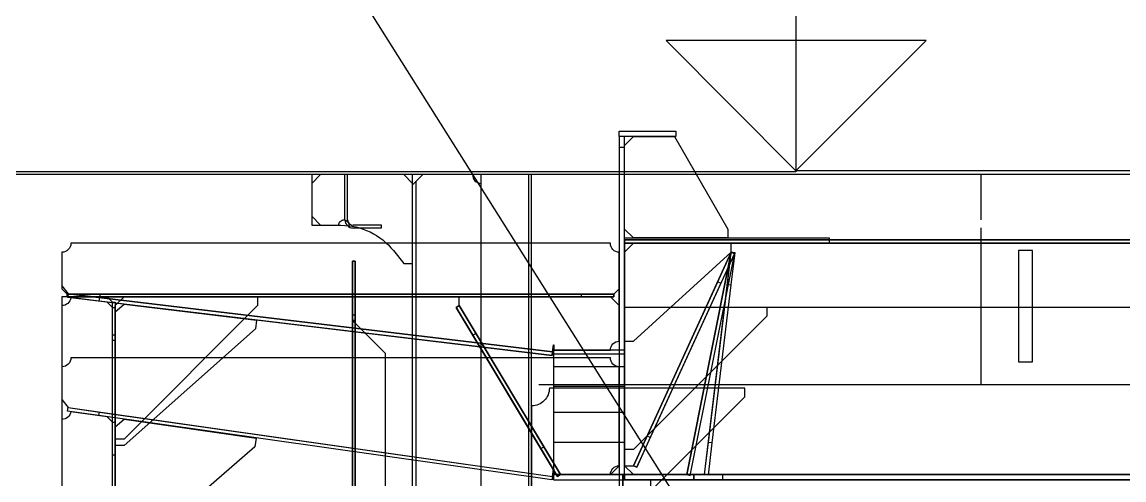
# Model space of a CAD drawing. Header units: inches. Extents: x -15552 to 42302, y -14825 to 18289.
# Drawn here: x -10382 to -9762, y 15733 to 15990 of the extents above; entities that cross this region are included whole.
import ezdxf

# ---------------------------------------------------------------- set-up
doc = ezdxf.new("R2010")
doc.units = ezdxf.units.IN
doc.header["$MEASUREMENT"] = 0
doc.layers.get('0').update_dxf_attribs({"linetype": 'CONTINUOUS'})

msp = doc.modelspace()

# ---------------------------------------------------------------- linework, layer by layer
at = {"color": 6, "ltscale": 25}
for p, q in [((-9946.441109, 16089.453462), (-9946.441205, 15906.477693)), ((-9946.441205, 15906.477693), (-10019.337399, 15979.863313)), ((-9873.055585, 15979.863313), (-10019.337399, 15979.863313)), ((-9873.055585, 15979.863313), (-9946.441205, 15906.477693)), ((-10042.717297, 15925.82126), (-10045.717271, 15925.82126)), ((-10045.717271, 15925.82126), (-10045.717271, 15919.819978)), ((-10042.717297, 15919.819978), (-10042.717297, 15925.82126)), ((-10045.717271, 15919.819978), (-10042.717297, 15919.819978)), ((-10045.717271, 15919.819978), (-10045.717271, 15735.820344)), ((-10042.717297, 15735.820344), (-10042.717297, 15919.819978)), ((-10045.717271, 15805.820802), (-10045.717271, 15803.43509)), ((-10045.717271, 15803.43509), (-10045.717271, 15796.44275)), ((-10042.717297, 15803.43509), (-10042.717297, 15805.820802)), ((-10042.717297, 15796.44275), (-10042.717297, 15803.43509)), ((-10045.717271, 15796.44275), (-10045.717271, 15785.31833)), ((-10042.717297, 15785.31833), (-10042.717297, 15796.44275)), ((-10045.717271, 15785.31833), (-10045.717271, 15770.820954)), ((-10042.717297, 15770.820954), (-10042.717297, 15785.31833)), ((-10045.717271, 15770.820954), (-10045.717271, 15753.937867)), ((-10042.717297, 15753.937867), (-10042.717297, 15770.820954)), ((-10045.717271, 15753.937867), (-10045.717271, 15735.820344)), ((-10042.717297, 15735.820344), (-10042.717297, 15753.937867)), ((-10045.717271, 15735.820344), (-10042.717297, 15735.820344))]:
    msp.add_line(p, q, dxfattribs=at)
at = {"color": 3, "ltscale": 25}
for p, q in [((-7922.475464, 15904.478791), (-10407.139142, 15904.478791)), ((-7904.600461, 15904.478791), (-10407.139142, 15904.478791)), ((-10213.745625, 15904.478791), (-10218.575318, 15899.478486)), ((-10162.068684, 15904.478791), (-10218.575318, 15904.478791)), ((-10200.083859, 15878.923371), (-10200.083859, 15904.478791)), ((-10198.530896, 15878.923371), (-10198.530896, 15904.478791)), ((-10162.068684, 15899.478486), (-10166.898282, 15904.478791)), ((-10123.431714, 15904.478791), (-10156.27311, 15904.478791)), ((-10123.431714, 15444.478181), (-10123.431714, 15904.478791)), ((-10096.556218, 15404.478028), (-10096.556218, 15904.478791)), ((-10095.003255, 15404.478028), (-10095.003255, 15904.478791)), ((-9842.248089, 15904.478791), (-9842.248089, 15878.978303)), ((-10218.575318, 15880.977967), (-10213.745625, 15875.978425)), ((-10355.95897, 15835.487703), (-10355.721123, 15837.473634)), ((-10338.231404, 15833.365205), (-10355.95897, 15835.487703)), ((-10355.721123, 15837.473634), (-10337.993653, 15835.351136)), ((-10338.231404, 15833.365205), (-10337.993653, 15835.351136)), ((-10083.430417, 15802.862886), (-10338.231404, 15833.365205)), ((-10337.993653, 15835.351136), (-10083.19257, 15804.848817)), ((-10330.717213, 15829.759553), (-10329.217274, 15829.759553)), ((-10330.717213, 15811.368898), (-10330.717213, 15829.759553)), ((-10329.217274, 15829.759553), (-10329.217274, 15811.368898)), ((-10330.717213, 15811.368898), (-10329.217274, 15811.368898)), ((-10330.717213, 15422.21103), (-10330.717213, 15811.368898)), ((-10329.217274, 15811.368898), (-10329.217274, 15422.21103)), ((-10083.19257, 15804.848817), (-10083.430417, 15802.862886)), ((-10356.099064, 15771.518281), (-10355.818303, 15773.498872)), ((-10338.421853, 15769.012788), (-10356.099064, 15771.518281)), ((-10355.818303, 15773.498872), (-10338.141091, 15770.992616)), ((-10338.421853, 15769.012788), (-10338.141091, 15770.992616)), ((-10338.141091, 15770.992616), (-10083.278782, 15734.860566)), ((-10083.559544, 15732.879975), (-10338.421853, 15769.012788)), ((-10330.717213, 15765.258363), (-10329.217274, 15765.258363)), ((-10330.717213, 15746.86847), (-10330.717213, 15765.258363)), ((-10329.217274, 15765.258363), (-10329.217274, 15746.86847)), ((-10330.717213, 15746.86847), (-10329.217274, 15746.86847)), ((-10330.717213, 15427.211335), (-10330.717213, 15746.86847)), ((-10329.217274, 15746.86847), (-10329.217274, 15427.211335)), ((-10083.278782, 15734.860566), (-10083.559544, 15732.879975))]:
    msp.add_line(p, q, dxfattribs=at)
at = {"color": 2, "ltscale": 25}
for p, q in [((-10160.207303, 15900.405458), (-10160.207303, 15448.551515)), ((-9842.25076, 15874.478486), (-9842.25076, 15786.477998)), ((-9821.164639, 15861.789277), (-9821.164734, 15799.167207)), ((-9813.33688, 15861.789277), (-9821.164639, 15861.789277)), ((-9813.33688, 15799.167207), (-9813.33688, 15861.789277)), ((-9821.164734, 15799.167207), (-9813.33688, 15799.167207))]:
    msp.add_line(p, q, dxfattribs=at)
at = {"color": 1, "ltscale": 25}
for p, q in [((-10042.717297, 15865.820649), (-10042.717297, 15868.820527)), ((-10042.717297, 15868.820527), (-9927.71724, 15868.820527)), ((-9927.71724, 15865.820649), (-10042.717297, 15865.820649)), ((-9977.71724, 15868.820527), (-9973.911317, 15868.820527)), ((-9973.911317, 15865.820649), (-9977.71724, 15865.820649)), ((-9973.911317, 15868.820527), (-9963.072522, 15868.820527)), ((-9963.072522, 15865.820649), (-9973.911317, 15865.820649)), ((-9963.072522, 15868.820527), (-9946.851571, 15868.820527)), ((-9946.851571, 15865.820649), (-9963.072522, 15865.820649)), ((-9946.851571, 15868.820527), (-9927.71724, 15868.820527)), ((-9927.71724, 15865.820649), (-9946.851571, 15865.820649)), ((-9927.71724, 15868.820527), (-9927.71724, 15865.820649)), ((-10194.217236, 15855.820802), (-10195.717271, 15855.820802)), ((-10195.717271, 15855.820802), (-10195.717271, 15825.400117)), ((-10194.217236, 15825.400117), (-10194.217236, 15855.820802)), ((-10356.217225, 15835.820344), (-10356.217225, 15837.320283)), ((-10356.217225, 15837.320283), (-10337.826855, 15837.320283)), ((-10337.826855, 15835.820344), (-10356.217225, 15835.820344)), ((-10337.826855, 15835.820344), (-10337.826855, 15837.320283)), ((-10337.826855, 15837.320283), (-10067.107613, 15837.320283)), ((-10067.107613, 15835.820344), (-10337.826855, 15835.820344)), ((-10330.717213, 15832.820466), (-10329.217274, 15832.820466)), ((-10330.717213, 15814.429811), (-10330.717213, 15832.820466)), ((-10329.217274, 15832.820466), (-10329.217274, 15814.429811)), ((-10067.107613, 15837.320283), (-10067.107613, 15835.820344)), ((-10067.107613, 15837.320283), (-10048.717244, 15837.320283)), ((-10048.717244, 15835.820344), (-10067.107613, 15835.820344)), ((-10048.717244, 15837.320283), (-10048.717244, 15835.820344)), ((-10194.217236, 15825.400117), (-10195.717271, 15825.400117)), ((-10195.717271, 15825.400117), (-10195.717271, 15822.400239)), ((-10194.217236, 15822.400239), (-10195.717271, 15822.400239)), ((-10195.717271, 15822.400239), (-10195.717271, 15409.241059)), ((-10194.217236, 15822.400239), (-10194.217236, 15825.400117)), ((-10194.217236, 15409.241059), (-10194.217236, 15822.400239)), ((-10330.717213, 15814.429811), (-10329.217274, 15814.429811)), ((-10330.717213, 15427.211335), (-10330.717213, 15814.429811)), ((-10329.217274, 15814.429811), (-10329.217274, 15427.211335)), ((-10042.717297, 15805.820802), (-10082.717259, 15805.820802)), ((-10082.717259, 15805.820802), (-10082.717259, 15803.43509)), ((-10042.717297, 15803.43509), (-10082.717259, 15803.43509)), ((-10082.717259, 15803.43509), (-10082.717259, 15796.44275)), ((-10082.717259, 15802.820924), (-10082.717259, 15800.537446)), ((-10042.717297, 15803.43509), (-10042.717297, 15805.820802)), ((-10042.717297, 15796.44275), (-10042.717297, 15803.43509)), ((-10042.717297, 15800.537446), (-10042.717297, 15802.820924)), ((-10082.717259, 15800.537446), (-10082.717259, 15793.844178)), ((-10042.717297, 15796.44275), (-10082.717259, 15796.44275)), ((-10082.717259, 15796.44275), (-10082.717259, 15785.31833)), ((-10042.717297, 15793.844178), (-10042.717297, 15800.537446)), ((-10042.717297, 15785.31833), (-10042.717297, 15796.44275)), ((-10082.717259, 15793.844178), (-10082.717259, 15783.196595)), ((-10042.717297, 15783.196595), (-10042.717297, 15793.844178)), ((-10042.717297, 15785.31833), (-10082.717259, 15785.31833)), ((-10082.717259, 15785.31833), (-10082.717259, 15770.820954)), ((-10082.717259, 15783.196595), (-10082.717259, 15769.321015)), ((-10042.717297, 15770.820954), (-10042.717297, 15785.31833)), ((-10042.717297, 15769.321015), (-10042.717297, 15783.196595)), ((-10042.717297, 15770.820954), (-10082.717259, 15770.820954)), ((-10082.717259, 15770.820954), (-10082.717259, 15753.937867)), ((-10042.717297, 15753.937867), (-10042.717297, 15770.820954)), ((-10082.717259, 15769.321015), (-10082.717259, 15753.161195)), ((-10042.717297, 15753.161195), (-10042.717297, 15769.321015)), ((-10042.717297, 15753.937867), (-10082.717259, 15753.937867)), ((-10082.717259, 15753.937867), (-10082.717259, 15735.820344)), ((-10082.717259, 15753.161195), (-10082.717259, 15735.820344)), ((-10042.717297, 15735.820344), (-10042.717297, 15753.937867)), ((-10042.717297, 15735.820344), (-10042.717297, 15753.161195)), ((-10082.717259, 15732.820466), (-10082.717259, 15735.820344)), ((-10082.717259, 15735.820344), (-10042.717297, 15735.820344)), ((-10082.717259, 15735.820344), (-10042.717297, 15735.820344)), ((-10042.717297, 15735.820344), (-10042.717297, 15732.820466)), ((-10042.717297, 15735.820344), (-9987.717278, 15735.820344)), ((-9987.717278, 15735.820344), (-9987.717278, 15732.820466))]:
    msp.add_line(p, q, dxfattribs=at)
at = {"color": 4, "ltscale": 25}
for p, q in [((-9990.335877, 15844.198182), (-9982.717259, 15860.820344)), ((-9990.335877, 15844.198182), (-9982.717259, 15860.820344)), ((-9980.899174, 15859.987214), (-9988.517792, 15843.365052)), ((-9980.899174, 15859.987214), (-9988.517792, 15843.365052)), ((-9984.895928, 15842.665437), (-9982.717259, 15860.820344)), ((-9980.731423, 15860.582307), (-9982.910092, 15842.4274)), ((-9982.717259, 15860.820344), (-9980.731423, 15860.582307)), ((-9982.717259, 15860.820344), (-9980.899174, 15859.987214)), ((-9982.717259, 15860.820344), (-9980.899174, 15859.987214)), ((-10030.098565, 15757.443574), (-9990.335877, 15844.198182)), ((-10030.098565, 15757.443574), (-9990.335877, 15844.198182)), ((-9988.517792, 15843.365052), (-10028.28048, 15756.609681)), ((-9988.517792, 15843.365052), (-10028.28048, 15756.609681)), ((-9995.538552, 15753.976014), (-9984.895928, 15842.665437)), ((-9982.910092, 15842.4274), (-9993.552716, 15753.737214)), ((-9990.335877, 15844.198182), (-9988.517792, 15843.365052)), ((-9990.335877, 15844.198182), (-9988.517792, 15843.365052)), ((-9984.895928, 15842.665437), (-9982.910092, 15842.4274)), ((-10135.717232, 15830.820802), (-10137.43232, 15829.791597)), ((-10135.717232, 15830.820802), (-10137.43232, 15829.791597)), ((-10137.43232, 15829.791597), (-10128.024609, 15814.112428)), ((-10137.43232, 15829.791597), (-10128.024609, 15814.112428)), ((-10126.309521, 15815.14087), (-10135.717232, 15830.820802)), ((-10126.309521, 15815.14087), (-10135.717232, 15830.820802)), ((-10126.309521, 15815.14087), (-10128.024609, 15814.112428)), ((-10126.309521, 15815.14087), (-10128.024609, 15814.112428)), ((-10128.024609, 15814.112428), (-10089.840062, 15750.47107)), ((-10128.024609, 15814.112428), (-10089.840062, 15750.47107)), ((-10088.124974, 15751.500276), (-10126.309521, 15815.14087)), ((-10088.124974, 15751.500276), (-10126.309521, 15815.14087)), ((-10037.717278, 15740.820649), (-10030.098565, 15757.443574)), ((-10037.717278, 15740.820649), (-10030.098565, 15757.443574)), ((-10028.28048, 15756.609681), (-10035.899098, 15739.987519)), ((-10028.28048, 15756.609681), (-10035.899098, 15739.987519)), ((-10028.28048, 15756.609681), (-10030.098565, 15757.443574)), ((-10028.28048, 15756.609681), (-10030.098565, 15757.443574)), ((-9997.717221, 15735.820344), (-9995.538552, 15753.976014)), ((-9993.552716, 15753.737214), (-9995.731385, 15735.582307)), ((-9993.552716, 15753.737214), (-9995.538552, 15753.976014)), ((-10089.840062, 15750.47107), (-10088.124974, 15751.500276)), ((-10089.840062, 15750.47107), (-10088.124974, 15751.500276)), ((-10089.840062, 15750.47107), (-10080.432351, 15734.791902)), ((-10089.840062, 15750.47107), (-10080.432351, 15734.791902)), ((-10078.717263, 15735.820344), (-10088.124974, 15751.500276)), ((-10078.717263, 15735.820344), (-10088.124974, 15751.500276)), ((-10035.899098, 15739.987519), (-10037.717278, 15740.820649)), ((-10035.899098, 15739.987519), (-10037.717278, 15740.820649)), ((-10080.432351, 15734.791902), (-10078.717263, 15735.820344)), ((-10080.432351, 15734.791902), (-10078.717263, 15735.820344)), ((-9995.731385, 15735.582307), (-9997.717221, 15735.820344))]:
    msp.add_line(p, q, dxfattribs=at)
at = {"color": 1, "ltscale": 25}
for points in [[(-10010.28064, 15717.84015), (-10262.66187, 16117.959932), (-10697.536786, 16117.959932)], [(-10042.717297, 15867.820314), (-10042.717297, 15829.96631), (-8735.717292, 15829.96631), (-8735.717292, 15867.820314), (-10042.717297, 15867.820314)], [(-10042.717297, 15867.820314), (-10042.717297, 15829.96631), (-8735.717292, 15829.96631), (-8735.717292, 15867.820314), (-10042.717297, 15867.820314)], [(-10195.717271, 15375.820497), (-10195.717271, 15855.820802), (-10194.217236, 15855.820802), (-10194.217236, 15375.820497), (-10195.717271, 15375.820497)], [(-10048.717244, 15837.320283), (-10356.217225, 15837.320283), (-10356.217225, 15835.820344), (-10048.717244, 15835.820344), (-10048.717244, 15837.320283)], [(-10082.717259, 15732.820466), (-10003.717263, 15732.820466), (-10003.717263, 15735.820344), (-10082.717259, 15735.820344), (-10082.717259, 15732.820466)], [(-10082.717259, 15732.820466), (-10042.717297, 15732.820466), (-10042.717297, 15735.820344), (-10082.717259, 15735.820344), (-10082.717259, 15732.820466)], [(-10082.717259, 15732.820466), (-10042.717297, 15732.820466), (-10042.717297, 15735.820344), (-10082.717259, 15735.820344), (-10082.717259, 15732.820466)], [(-10043.717225, 15735.820344), (-10003.717263, 15735.820344), (-10003.717263, 15732.820466), (-10043.717225, 15732.820466), (-10043.717225, 15735.820344)], [(-10003.717263, 15735.820344), (-9345.717271, 15735.820344), (-9345.717271, 15732.820466), (-10003.717263, 15732.820466), (-10003.717263, 15735.820344)], [(-9345.717271, 15735.820344), (-10003.717263, 15735.820344), (-10003.717263, 15732.820466), (-9345.717271, 15732.820466), (-9345.717271, 15735.820344)]]:
    msp.add_lwpolyline(points, dxfattribs=at)
at = {"color": 3, "ltscale": 25}
for points in [[(-10013.936265, 15925.82126), (-10045.717271, 15925.82126), (-10045.717271, 15928.821138), (-10013.936265, 15928.821138), (-10013.936265, 15925.82126)], [(-7922.475464, 15907.478669), (-8331.409772, 15907.478669), (-8331.409772, 15906.477693), (-9946.441109, 15906.477693), (-9946.441109, 15905.97873), (-10407.139142, 15905.97873)], [(-10218.575318, 15904.478791), (-10218.575318, 15879.478028), (-10218.575318, 15875.978425)], [(-10162.068684, 15854.478028), (-10162.068684, 15879.478028), (-10162.068684, 15904.478791)], [(-10195.425065, 15874.423555), (-10179.434998, 15874.423555), (-10179.434998, 15875.923494), (-10195.425065, 15875.923494)], [(-10083.19257, 15804.848817), (-10355.721123, 15837.473634), (-10355.95897, 15835.487703), (-10083.430417, 15802.862886), (-10083.19257, 15804.848817)], [(-10195.717271, 15822.400239), (-10177.326901, 15804.009584), (-10177.326901, 15427.631715), (-10195.717271, 15409.241059), (-10195.717271, 15822.400239)], [(-10195.717271, 15822.400239), (-10177.326901, 15804.009584), (-10177.326901, 15427.631715), (-10195.717271, 15409.241059), (-10195.717271, 15822.400239)], [(-10091.003258, 15786.477998), (-10053.149254, 15786.477998), (-7964.329465, 15786.477998), (-7926.475461, 15786.477998)]]:
    msp.add_lwpolyline(points, dxfattribs=at)
at = {"color": 2, "ltscale": 25}
for points in [[(-10042.717297, 15873.820832), (-10042.717297, 15920.820954), (-10037.717278, 15925.82126), (-10014.717229, 15925.82126), (-9984.717305, 15873.820832), (-9984.717305, 15868.820527), (-10037.717278, 15868.820527), (-10042.717297, 15873.820832)], [(-10042.717297, 15873.820832), (-10042.717297, 15920.820954), (-10037.717278, 15925.82126), (-10014.717229, 15925.82126), (-9984.717305, 15873.820832), (-9984.717305, 15868.820527), (-10037.717278, 15868.820527), (-10042.717297, 15873.820832)], [(-10042.717297, 15873.820832), (-10042.717297, 15920.820954), (-10037.717278, 15925.82126), (-10014.717229, 15925.82126), (-9984.717305, 15873.820832), (-9984.717305, 15868.820527), (-10037.717278, 15868.820527), (-10042.717297, 15873.820832)], [(-10042.717297, 15873.820832), (-10042.717297, 15920.820954), (-10037.717278, 15925.82126), (-10014.717229, 15925.82126), (-9984.717305, 15873.820832), (-9984.717305, 15868.820527), (-10037.717278, 15868.820527), (-10042.717297, 15873.820832)], [(-10156.27311, 15904.478791), (-10162.139161, 15898.40503), (-10162.139161, 15450.551179), (-10156.27311, 15444.478181)], [(-10042.717297, 15860.820344), (-10042.717297, 15810.820344), (-10037.717278, 15810.820344), (-9982.717259, 15860.820344), (-9982.717259, 15865.820649), (-10037.717278, 15865.820649), (-10042.717297, 15860.820344)], [(-10042.717297, 15860.820344), (-10042.717297, 15740.820649), (-10037.717278, 15735.820344), (-10007.717259, 15735.820344), (-9982.717259, 15860.820344), (-9982.717259, 15865.820649), (-10037.717278, 15865.820649), (-10042.717297, 15860.820344)], [(-10042.717297, 15860.820344), (-10042.717297, 15740.820649), (-10037.717278, 15740.820649), (-9982.717259, 15860.820344), (-9982.717259, 15865.820649), (-10037.717278, 15865.820649), (-10042.717297, 15860.820344)], [(-10042.717297, 15860.820344), (-10042.717297, 15740.820649), (-10037.717278, 15740.820649), (-9982.717259, 15860.820344), (-9982.717259, 15865.820649), (-10037.717278, 15865.820649), (-10042.717297, 15860.820344)], [(-10042.717297, 15860.820344), (-10042.717297, 15740.820649), (-10037.717278, 15735.820344), (-9997.717221, 15735.820344), (-9982.717259, 15860.820344), (-9982.717259, 15865.820649), (-10037.717278, 15865.820649), (-10042.717297, 15860.820344)], [(-10042.717297, 15860.820344), (-10042.717297, 15740.820649), (-10037.717278, 15740.820649), (-9982.717259, 15860.820344), (-9982.717259, 15865.820649), (-10037.717278, 15865.820649), (-10042.717297, 15860.820344)], [(-10042.717297, 15860.820344), (-10042.717297, 15740.820649), (-10037.717278, 15740.820649), (-9982.717259, 15860.820344), (-9982.717259, 15865.820649), (-10037.717278, 15865.820649), (-10042.717297, 15860.820344)], [(-10042.717297, 15860.820344), (-10042.717297, 15810.820344), (-10037.717278, 15810.820344), (-9982.717259, 15860.820344), (-9982.717259, 15865.820649), (-10037.717278, 15865.820649), (-10042.717297, 15860.820344)], [(-10324.217255, 15835.820344), (-10249.217255, 15835.820344), (-10249.217255, 15830.820802), (-10324.217255, 15755.820802), (-10329.217274, 15755.820802), (-10329.217274, 15830.820802), (-10324.217255, 15835.820344)], [(-10045.717271, 15830.820802), (-10045.717271, 15740.820649), (-10050.71729, 15735.820344), (-10078.717263, 15735.820344), (-10135.717232, 15830.820802), (-10135.717232, 15835.820344), (-10050.71729, 15835.820344), (-10045.717271, 15830.820802)], [(-10045.717271, 15830.820802), (-10045.717271, 15740.820649), (-10050.71729, 15735.820344), (-10078.717263, 15735.820344), (-10135.717232, 15830.820802), (-10135.717232, 15835.820344), (-10050.71729, 15835.820344), (-10045.717271, 15830.820802)], [(-10045.717271, 15830.820802), (-10045.717271, 15740.820649), (-10050.71729, 15735.820344), (-10078.717263, 15735.820344), (-10135.717232, 15830.820802), (-10135.717232, 15835.820344), (-10050.71729, 15835.820344), (-10045.717271, 15830.820802)], [(-10045.717271, 15830.820802), (-10045.717271, 15740.820649), (-10050.71729, 15735.820344), (-10078.717263, 15735.820344), (-10135.717232, 15830.820802), (-10135.717232, 15835.820344), (-10050.71729, 15835.820344), (-10045.717271, 15830.820802)], [(-10324.252637, 15831.626466), (-10249.783929, 15822.716859), (-10250.377877, 15817.752412), (-10324.217255, 15752.220491), (-10329.217274, 15752.220491), (-10329.217274, 15827.220491), (-10324.252637, 15831.626466)], [(-10042.717297, 15829.920533), (-9962.717278, 15829.920533), (-9962.717278, 15824.920991), (-10037.717278, 15749.920991), (-10042.717297, 15749.920991), (-10042.717297, 15829.920533)], [(-10042.717297, 15829.920533), (-9962.717278, 15829.920533), (-9962.717278, 15824.920991), (-10037.717278, 15749.920991), (-10042.717297, 15749.920991), (-10042.717297, 15829.920533)], [(-10324.266846, 15766.918519), (-10250.009282, 15756.391481), (-10250.711186, 15751.440766), (-10324.217255, 15687.620881), (-10329.217274, 15687.620881), (-10329.217274, 15762.620881), (-10324.266846, 15766.918519)]]:
    msp.add_lwpolyline(points, dxfattribs=at)
at = {"color": 3, "ltscale": 25}
for points in [[(-10218.575318, 15875.978425), (-10202.34092, 15875.978425, -0.22669), (-10172.743256, 15861.690095), (-10166.898282, 15854.478028), (-10162.068684, 15854.478028)], [(-10203.603299, 15875.978425, -0.436842), (-10200.463517, 15878.931764, -0.410774), (-10197.817166, 15875.703004, -0.410774)]]:
    msp.add_lwpolyline(points, format="xyb", dxfattribs=at)
at = {"color": 1, "ltscale": 25}
for points in [[(-10359.217293, 15860.820344), (-10359.217293, 15840.320924), (-10356.217225, 15837.320283), (-10048.717244, 15837.320283), (-10045.717271, 15840.320924), (-10045.717271, 15860.820344, -0.198899), (-10049.252923, 15862.285188, -0.198918), (-10050.71729, 15865.820649), (-10354.217274, 15865.820649, -0.198918), (-10355.681641, 15862.285188, -0.198899), (-10359.217293, 15860.820344, -0.198899)], [(-10359.217293, 15860.820344), (-10359.217293, 15840.320924), (-10356.217225, 15837.320283), (-10048.717244, 15837.320283), (-10045.717271, 15840.320924), (-10045.717271, 15860.820344, -0.198899), (-10049.252923, 15862.285188, -0.198918), (-10050.71729, 15865.820649), (-10354.217274, 15865.820649, -0.198918), (-10355.681641, 15862.285188, -0.198899), (-10359.217293, 15860.820344, -0.198899)], [(-10359.217293, 15860.820344), (-10359.217293, 15841.920808), (-10355.721123, 15837.473634), (-10083.19257, 15804.848817), (-10082.717259, 15808.82068), (-10082.617409, 15808.808473), (-10082.617409, 15805.820802), (-10050.71729, 15805.820802, -0.198918), (-10049.252923, 15809.356263, -0.198914), (-10045.717271, 15810.820344), (-10045.717271, 15860.820344, -0.198899), (-10049.252923, 15862.285188, -0.198918), (-10050.71729, 15865.820649), (-10354.217274, 15865.820649, -0.198918), (-10355.681641, 15862.285188, -0.198899), (-10359.217293, 15860.820344, -0.198899)], [(-10359.217293, 15860.820344), (-10359.217293, 15841.920808), (-10355.721123, 15837.473634), (-10083.19257, 15804.848817), (-10082.717259, 15808.82068), (-10082.617409, 15808.808473), (-10082.617409, 15805.820802), (-10050.71729, 15805.820802, -0.198918), (-10049.252923, 15809.356263, -0.198914), (-10045.717271, 15810.820344), (-10045.717271, 15860.820344, -0.198899), (-10049.252923, 15862.285188, -0.198918), (-10050.71729, 15865.820649), (-10354.217274, 15865.820649, -0.198918), (-10355.681641, 15862.285188, -0.198899), (-10359.217293, 15860.820344, -0.198899)], [(-10359.217293, 15835.820344), (-10359.217293, 15410.820344, -0.198914), (-10355.681641, 15409.356263, -0.198918), (-10354.217274, 15405.820802), (-10333.717282, 15405.820802), (-10330.717213, 15408.82068), (-10330.717213, 15832.820466), (-10333.717282, 15835.820344), (-10359.217293, 15835.820344)], [(-10359.217293, 15830.813935), (-10359.217293, 15405.820802, -0.198899), (-10355.681641, 15404.355958, -0.198918), (-10354.217274, 15400.820497), (-10333.717282, 15400.820497), (-10330.717213, 15403.820375), (-10330.717213, 15829.759553), (-10333.717282, 15832.759431), (-10354.252656, 15835.219148, -0.183483), (-10355.898602, 15832.074311, -0.18346), (-10359.217293, 15830.813935, -0.18346)], [(-10359.217293, 15796.420625), (-10359.217293, 15778.020814), (-10355.818303, 15773.498872), (-10083.278782, 15734.860566), (-10082.717259, 15738.820985), (-10082.617409, 15738.806489), (-10082.617409, 15735.820344), (-10050.71729, 15735.820344, -0.198918), (-10049.252923, 15739.355806, -0.198899), (-10045.717271, 15740.820649), (-10045.717271, 15796.420625, -0.198899), (-10049.252923, 15797.885469, -0.198918), (-10050.71729, 15801.42093), (-10354.217274, 15801.42093, -0.198918), (-10355.681641, 15797.885469, -0.198899), (-10359.217293, 15796.420625, -0.198899)], [(-10359.217293, 15766.874269), (-10359.217293, 15410.820344, -0.198914), (-10355.681641, 15409.356263, -0.198918), (-10354.217274, 15405.820802), (-10333.717282, 15405.820802), (-10330.717213, 15408.82068), (-10330.717213, 15765.258363), (-10333.717282, 15768.259004), (-10354.26677, 15771.17267, -0.180664), (-10355.939133, 15768.098786, -0.180662), (-10359.217293, 15766.874269, -0.180662)]]:
    msp.add_lwpolyline(points, format="xyb", dxfattribs=at)
at = {"color": 6, "ltscale": 25}
for points in [[(-10042.717297, 15865.820649), (-8735.717292, 15865.820649), (-8735.717292, 15867.820314), (-10042.717297, 15867.820314), (-10042.717297, 15865.820649)], [(-8735.717292, 15865.820649), (-10042.717297, 15865.820649), (-10042.717297, 15867.820314), (-8735.717292, 15867.820314), (-8735.717292, 15865.820649)]]:
    msp.add_lwpolyline(points, dxfattribs=at)
at = {"color": 5, "ltscale": 25}
for points in [[(-10028.217251, 15475.820497), (-9295.717271, 15475.820497), (-9295.717271, 15865.820649), (-9514.217265, 15865.820649), (-9514.217265, 15735.820344), (-10003.717263, 15735.820344), (-10003.717263, 15732.820466), (-10028.217251, 15732.820466), (-10028.217251, 15475.820497)], [(-10045.717271, 15735.820344), (-10045.717271, 15448.820832), (-10043.717225, 15448.820832), (-10043.717225, 15735.820344), (-10045.717271, 15735.820344)]]:
    msp.add_lwpolyline(points, dxfattribs=at)
at = {"color": 4, "ltscale": 25}
for points in [[(-9982.717259, 15860.820344), (-10037.717278, 15740.820649), (-10035.899098, 15739.987519), (-9980.899174, 15859.987214), (-9982.717259, 15860.820344)], [(-9982.717259, 15860.820344), (-10037.717278, 15740.820649), (-10035.899098, 15739.987519), (-9980.899174, 15859.987214), (-9982.717259, 15860.820344)], [(-9982.717259, 15860.820344), (-10007.717259, 15735.820344), (-10005.756123, 15735.428193), (-9980.756123, 15860.428193), (-9982.717259, 15860.820344)], [(-10135.717232, 15830.820802), (-10078.717263, 15735.820344), (-10080.432351, 15734.791902), (-10137.43232, 15829.791597), (-10135.717232, 15830.820802)], [(-10135.717232, 15830.820802), (-10078.717263, 15735.820344), (-10080.432351, 15734.791902), (-10137.43232, 15829.791597), (-10135.717232, 15830.820802)]]:
    msp.add_lwpolyline(points, dxfattribs=at)
at = {"color": 2, "ltscale": 25}
msp.add_lwpolyline([(-10095.01365, 15774.478486), (-10095.01365, 15664.477876), (-10090.013631, 15664.477876), (-9975.013764, 15779.478028), (-9975.013764, 15784.478334), (-10085.013611, 15784.478334, -0.414216), (-10095.01365, 15774.478486, -0.414216)], format="xyb", dxfattribs=at)
at = {"color": 5, "ltscale": 25}
msp.add_lwpolyline([(-9988.477547, 15365.820649), (-9300.71729, 15365.820649, -0.198918), (-9299.252923, 15369.356111, -0.198899), (-9295.717271, 15370.820954), (-9295.717271, 15735.820344), (-10043.717225, 15735.820344), (-10043.717225, 15448.820832), (-10010.717232, 15448.820832), (-9988.477547, 15365.820649)], format="xyb", dxfattribs=at)
at = {"color": 3, "ltscale": 25}
for centre, radius, start, end in [((-10123.346264, 15904.393342), 4.915792, 179.006256, 269.003937), ((-10195.448144, 15879.061463), 4.637775, 181.703903, 270.285004), ((-10195.440419, 15879.014924), 3.091822, 181.7034, 270.284943)]:
    msp.add_arc(centre, radius, start, end, dxfattribs=at)

doc.saveas('drawing.dxf')
